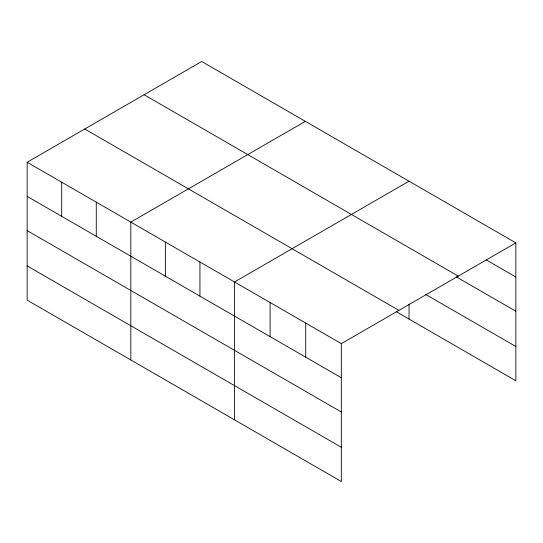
<?xml version="1.0" encoding="UTF-8"?>
<svg xmlns="http://www.w3.org/2000/svg" width="543" height="543" viewBox="0 0 543 543"><rect width="100%" height="100%" fill="white"/><g stroke="black" fill="none" stroke-linecap="round" stroke-linejoin="round"><path stroke-width="0.81" d="M27.15 162.255L341.316 343.638L341.316 481.512L27.15 300.13L27.15 162.255L201.684 61.488L515.85 242.87L515.85 380.745L396.078 311.594M305.363 121.34L130.822 222.107L130.822 359.989M409.035 181.199L234.501 281.966L234.501 419.841M341.316 343.638L515.85 242.87M486.06 259.792L515.85 276.991M144.092 94.74L458.251 276.122M456.263 276.828L515.85 311.227M425.746 294.489L515.85 346.509M84.749 129.003L398.908 310.386M27.15 196.376L341.316 377.758M27.15 230.619L341.316 411.994M27.15 265.894L341.316 447.276M409.035 304.046L409.035 319.074M305.709 323.078L305.709 357.199M270.102 302.526L270.102 336.646M199.939 262.011L199.939 296.139M165.384 242.063L165.384 276.183M96.267 202.159L96.267 236.28M61.705 182.204L61.705 216.331"/></g></svg>
